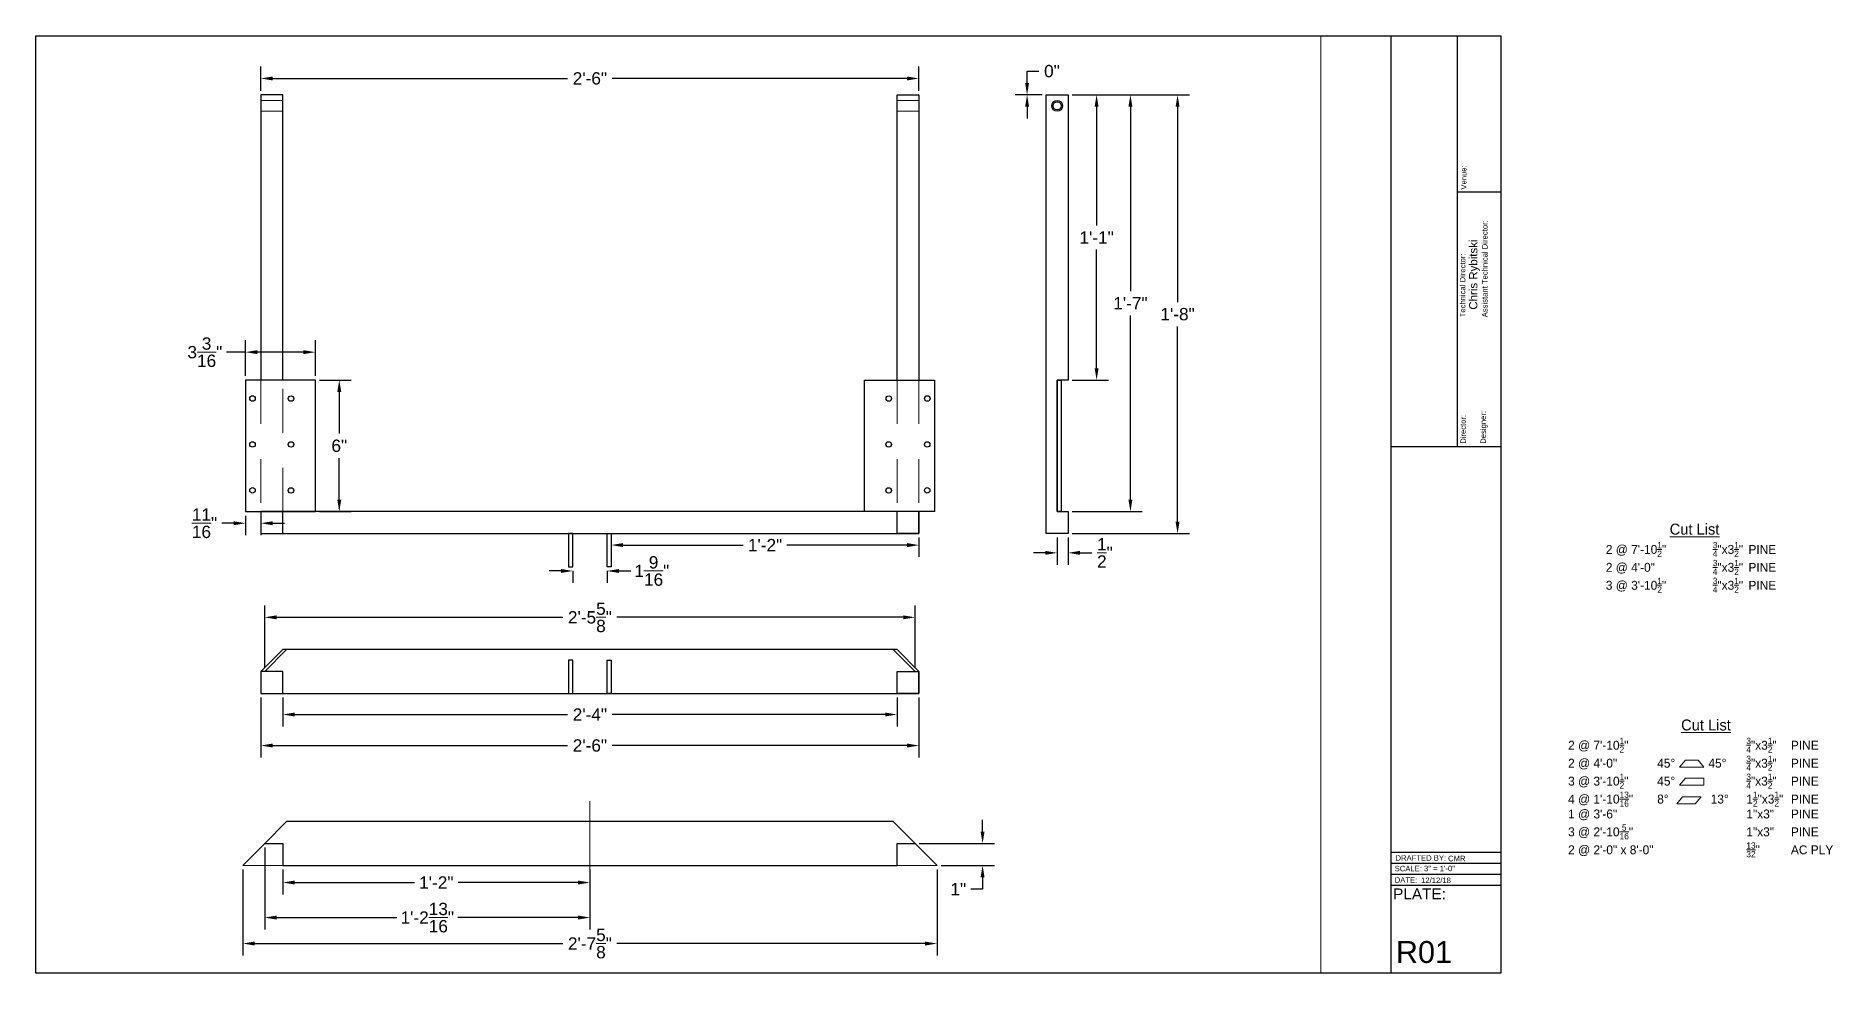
# Paper-space layout 'R02' of a CAD drawing. Header units: inches. Extents: x 0 to 20.5, y 0 to 10.7.
# The model-space entities are those that its viewports show. They can reach past a viewport. Long polylines and large blocks are cut down to what shows.
import ezdxf

# ---------------------------------------------------------------- set-up
doc = ezdxf.new("R2010")
doc.units = ezdxf.units.IN
doc.header["$MEASUREMENT"] = 0
doc.header["$PDMODE"] = 3
doc.linetypes.add('CENTER2', pattern=[1.125, 0.75, -0.125, 0.125, -0.125])
doc.linetypes.add('HIDDEN2', pattern=[0.1875, 0.125, -0.0625])
doc.layers.add('BORDER', color=7, linetype='Continuous')
doc.layers.add('OBJECT', color=7, linetype='Continuous')
for name, color, linetype, lineweight in [('CENTERLINE', 6, 'CENTER2', 13), ('DIM', 6, 'Continuous', 13), ('Dimensions', 154, 'Continuous', 9), ('HIDDEN', 1, 'HIDDEN2', 13)]:
    doc.layers.add(name, color=color, linetype=linetype, lineweight=lineweight)
doc.layers.add('VPORT', color=2, linetype='Continuous', plot=False)
doc.styles.add('DIM', font='arial.ttf')
doc.styles.add('LABELS', font='arial.ttf', dxfattribs={"height": 5})
doc.styles.add('Notes', font='dim.shx', dxfattribs={"height": 0.101562})
doc.styles.get("Standard").update_dxf_attribs({"font": 'arial.ttf'})
doc.styles.add('TitleAttribute', font='arial.ttf', dxfattribs={"height": 0.125})
doc.styles.add('TitleBlock', font='arial.ttf', dxfattribs={"height": 0.046875})
doc.dimstyles.new('SMD Dimensions', dxfattribs={"dimscale": 3, "dimtxt": 0.1875, "dimasz": 0.18, "dimexe": 0.18, "dimexo": 0.0625, "dimgap": 0.09, "dimtad": 0, "dimtih": 1, "dimtoh": 1, "dimdec": 4, "dimzin": 0, "dimdsep": 46, "dimlunit": 4, "dimtxsty": 'DIM', "dimcen": 0.09, "dimadec": 0, "dimazin": 0, "dimtfac": 1, "dimtdec": 4, "dimtofl": 0, "dimtmove": 0, "dimatfit": 3, "dimfxl": 1, "dimtolj": 1, "dimtzin": 0, "dimarcsym": 0})

# ---------------------------------------------------------------- blocks, each defined once
blk = doc.blocks.new('*U12')
for p, q in [((15.444, 0), (15.444, 10.686)), ((16.194, 10.686), (16.194, 6)), ((16.694, 8.905), (16.194, 8.905)), ((16.694, 6), (15.444, 6)), ((16.694, 1.375), (15.444, 1.375)), ((16.694, 1.25), (15.444, 1.25)), ((16.694, 1.125), (15.444, 1.125)), ((16.694, 1), (15.444, 1))]:
    blk.add_line(p, q)
at = {"layer": 'BORDER'}
blk.add_lwpolyline([(0, 10.686), (16.694, 10.686), (16.694, 0), (0, 0)], close=True, dxfattribs=at)
for s, p in [('Venue:', (16.302, 8.933)), ('Assistant Technical Director:', (16.542, 7.477)), ('Technical Director:', (16.289, 7.477)), ('Director:', (16.295, 6.035)), ('Designer:', (16.524, 6.035))]:
    blk.add_text(s, height=0.0625, rotation=90).set_placement(p)
at = {"style": 'TitleAttribute'}
for tag, p, height in [('VENUE', (16.538, 8.962), 0.125), ('TECH_DIRECTOR', (16.427, 7.564), 0.0938), ('ATD', (16.667, 7.564), 0.0938), ('DIRECTOR', (16.424, 6.079), 0.0938), ('DESIGNER', (16.661, 6.079), 0.0938)]:
    blk.add_attdef(tag, p, '', height=height, rotation=90, dxfattribs=at)
at = {"layer": 'BORDER', "style": 'TitleBlock'}
for s, height, p in [('DRAFTED BY:', 0.0625, (15.493, 1.281)), ('SCALE:', 0.0625, (15.484, 1.16)), ('DATE:', 0.0625, (15.484, 1.03)), ('PLATE:', 0.125, (15.466, 0.84))]:
    blk.add_text(s, height=height, dxfattribs=at).set_placement(p)
at = {"layer": 'BORDER'}
for tag, p, height, style in [('UNIT', (15.975, 6.177), 0.25, 'TitleAttribute'), ('SHOW_TITLE', (16.069, 1.699), 0.375, 'LABELS'), ('COMPANY', (16.537, 1.699), 0.125, 'TitleAttribute')]:
    blk.add_attdef(tag, p, '', height=height, rotation=90, dxfattribs=dict(at, style=style))
at = {"layer": 'BORDER', "style": 'TitleAttribute'}
for tag, p, height in [('DRAFTER', (16.092, 1.275), 0.0625), ('DATE', (15.785, 1.027), 0.0625), ('SCALE', (15.818, 1.161), 0.0625), ('XX', (15.498, 0.116), 0.25)]:
    blk.add_attdef(tag, p, '', height=height, dxfattribs=at)
blk = doc.blocks.new('*D32')
at = {"layer": 'Defpoints', "color": 0, "transparency": 16777216}
for p in [(95.714, 476.386), (95.714, 463.378), (97.012, 463.378)]:
    blk.add_point(p, dxfattribs=at)
at = {"layer": 'DIM', "color": 0, "lineweight": -2, "transparency": 16777216}
for p, q in [((95.901, 476.386), (97.552, 476.386)), ((97.012, 475.846), (97.012, 470.434)), ((97.012, 463.918), (97.012, 469.329)), ((95.901, 463.378), (97.552, 463.378))]:
    blk.add_line(p, q, dxfattribs=at)
at = {"layer": 'DIM', "color": 0, "transparency": 16777216}
for points in [[(96.922, 475.846), (97.102, 475.846), (97.012, 476.386)], [(96.922, 463.918), (97.102, 463.918), (97.012, 463.378)]]:
    blk.add_solid(points, dxfattribs=at)
at = {"layer": 'DIM', "color": 0, "transparency": 16777216, "insert": (97.012, 469.882), "char_height": 0.5625, "attachment_point": 5, "style": 'DIM'}
blk.add_mtext('\\A1;1\'-1"', dxfattribs=at)
blk = doc.blocks.new('*D33')
at = {"layer": 'Defpoints', "color": 0, "transparency": 16777216}
for p in [(95.714, 476.386), (95.714, 456.378), (100.702, 456.378)]:
    blk.add_point(p, dxfattribs=at)
at = {"layer": 'DIM', "color": 0, "lineweight": -2, "transparency": 16777216}
for p, q in [((95.901, 476.386), (101.242, 476.386)), ((100.702, 475.846), (100.702, 466.939)), ((100.702, 456.918), (100.702, 465.825)), ((95.901, 456.378), (101.242, 456.378))]:
    blk.add_line(p, q, dxfattribs=at)
at = {"layer": 'DIM', "color": 0, "transparency": 16777216}
for points in [[(100.612, 475.846), (100.792, 475.846), (100.702, 476.386)], [(100.612, 456.918), (100.792, 456.918), (100.702, 456.378)]]:
    blk.add_solid(points, dxfattribs=at)
at = {"layer": 'DIM', "color": 0, "transparency": 16777216, "insert": (100.702, 466.382), "char_height": 0.5625, "attachment_point": 5, "style": 'DIM'}
blk.add_mtext('\\A1;1\'-8"', dxfattribs=at)
blk = doc.blocks.new('*D34')
at = {"layer": 'Defpoints', "color": 0, "transparency": 16777216}
for p in [(95.714, 476.386), (95.714, 457.378), (98.554, 457.378)]:
    blk.add_point(p, dxfattribs=at)
at = {"layer": 'DIM', "color": 0, "lineweight": -2, "transparency": 16777216}
for p, q in [((95.901, 476.386), (99.094, 476.386)), ((98.554, 475.846), (98.554, 467.434)), ((98.554, 457.918), (98.554, 466.329)), ((95.901, 457.378), (99.094, 457.378))]:
    blk.add_line(p, q, dxfattribs=at)
at = {"layer": 'DIM', "color": 0, "transparency": 16777216}
for points in [[(98.464, 475.846), (98.644, 475.846), (98.554, 476.386)], [(98.464, 457.918), (98.644, 457.918), (98.554, 457.378)]]:
    blk.add_solid(points, dxfattribs=at)
at = {"layer": 'DIM', "color": 0, "transparency": 16777216, "insert": (98.554, 466.882), "char_height": 0.5625, "attachment_point": 5, "style": 'DIM'}
blk.add_mtext('\\A1;1\'-7"', dxfattribs=at)
blk = doc.blocks.new('*D35')
at = {"layer": 'Defpoints', "color": 0, "transparency": 16777216}
for p in [(95.214, 456.378), (95.714, 456.378), (95.714, 455.497)]:
    blk.add_point(p, dxfattribs=at)
at = {"layer": 'DIM', "color": 0, "lineweight": -2, "transparency": 16777216}
for p, q in [((94.674, 455.497), (94.134, 455.497)), ((95.214, 456.191), (95.214, 454.957)), ((95.714, 456.191), (95.714, 454.957)), ((96.254, 455.497), (96.794, 455.497))]:
    blk.add_line(p, q, dxfattribs=at)
at = {"layer": 'DIM', "color": 0, "transparency": 16777216}
for points in [[(94.674, 455.587), (94.674, 455.407), (95.214, 455.497)], [(96.254, 455.587), (96.254, 455.407), (95.714, 455.497)]]:
    blk.add_solid(points, dxfattribs=at)
at = {"layer": 'DIM', "color": 0, "transparency": 16777216, "insert": (97.39, 455.497), "char_height": 0.5625, "attachment_point": 5, "style": 'DIM'}
blk.add_mtext('\\A1;{\\H1x;\\S1/2;}"', dxfattribs=at)
blk = doc.blocks.new('*D36')
at = {"layer": 'Defpoints', "color": 0, "transparency": 16777216}
for p in [(58.914, 449.09), (88.914, 449.09), (88.914, 446.709)]:
    blk.add_point(p, dxfattribs=at)
at = {"layer": 'DIM', "color": 0, "lineweight": -2, "transparency": 16777216}
for p, q in [((58.914, 448.903), (58.914, 446.169)), ((88.914, 448.903), (88.914, 446.169)), ((59.454, 446.709), (72.892, 446.709)), ((88.374, 446.709), (74.936, 446.709))]:
    blk.add_line(p, q, dxfattribs=at)
at = {"layer": 'DIM', "color": 0, "transparency": 16777216}
for points in [[(59.454, 446.799), (59.454, 446.619), (58.914, 446.709)], [(88.374, 446.799), (88.374, 446.619), (88.914, 446.709)]]:
    blk.add_solid(points, dxfattribs=at)
at = {"layer": 'DIM', "color": 0, "transparency": 16777216, "insert": (73.914, 446.709), "char_height": 0.5625, "attachment_point": 5, "style": 'DIM'}
blk.add_mtext('\\A1;2\'-6"', dxfattribs=at)
blk = doc.blocks.new('*D37')
at = {"layer": 'Defpoints', "color": 0, "transparency": 16777216}
for p in [(88.737, 452.557), (59.091, 450.09), (88.737, 450.09)]:
    blk.add_point(p, dxfattribs=at)
at = {"layer": 'DIM', "color": 0, "lineweight": -2, "transparency": 16777216}
for p, q in [((59.091, 450.278), (59.091, 453.097)), ((88.737, 450.278), (88.737, 453.097)), ((59.631, 452.557), (72.686, 452.557)), ((88.197, 452.557), (75.142, 452.557))]:
    blk.add_line(p, q, dxfattribs=at)
at = {"layer": 'DIM', "color": 0, "transparency": 16777216}
for points in [[(59.631, 452.647), (59.631, 452.467), (59.091, 452.557)], [(88.197, 452.647), (88.197, 452.467), (88.737, 452.557)]]:
    blk.add_solid(points, dxfattribs=at)
at = {"layer": 'DIM', "color": 0, "transparency": 16777216, "insert": (73.914, 452.557), "char_height": 0.5625, "attachment_point": 5, "style": 'DIM'}
blk.add_mtext('\\A1;2\'-5{\\H1x;\\S5/8;}"', dxfattribs=at)
blk = doc.blocks.new('*D38')
at = {"layer": 'Defpoints', "color": 0, "transparency": 16777216}
for p in [(59.914, 449.09), (87.914, 449.09), (87.914, 448.124)]:
    blk.add_point(p, dxfattribs=at)
at = {"layer": 'DIM', "color": 0, "lineweight": -2, "transparency": 16777216}
for p, q in [((59.914, 448.903), (59.914, 447.584)), ((60.454, 448.124), (72.892, 448.124)), ((87.374, 448.124), (74.936, 448.124)), ((87.914, 448.903), (87.914, 447.584))]:
    blk.add_line(p, q, dxfattribs=at)
at = {"layer": 'DIM', "color": 0, "transparency": 16777216}
for points in [[(60.454, 448.214), (60.454, 448.034), (59.914, 448.124)], [(87.374, 448.214), (87.374, 448.034), (87.914, 448.124)]]:
    blk.add_solid(points, dxfattribs=at)
at = {"layer": 'DIM', "color": 0, "transparency": 16777216, "insert": (73.914, 448.124), "char_height": 0.5625, "attachment_point": 5, "style": 'DIM'}
blk.add_mtext('\\A1;2\'-4"', dxfattribs=at)
blk = doc.blocks.new('*D39')
at = {"layer": 'Defpoints', "color": 0, "transparency": 16777216}
for p in [(58.091, 441.24), (89.737, 441.24), (89.737, 437.679)]:
    blk.add_point(p, dxfattribs=at)
at = {"layer": 'DIM', "color": 0, "lineweight": -2, "transparency": 16777216}
for p, q in [((58.091, 441.052), (58.091, 437.139)), ((89.737, 441.052), (89.737, 437.139)), ((58.631, 437.679), (72.686, 437.679)), ((89.197, 437.679), (75.142, 437.679))]:
    blk.add_line(p, q, dxfattribs=at)
at = {"layer": 'DIM', "color": 0, "transparency": 16777216}
for points in [[(58.631, 437.769), (58.631, 437.589), (58.091, 437.679)], [(89.197, 437.769), (89.197, 437.589), (89.737, 437.679)]]:
    blk.add_solid(points, dxfattribs=at)
at = {"layer": 'DIM', "color": 0, "transparency": 16777216, "insert": (73.914, 437.679), "char_height": 0.5625, "attachment_point": 5, "style": 'DIM'}
blk.add_mtext('\\A1;2\'-7{\\H1x;\\S5/8;}"', dxfattribs=at)
blk = doc.blocks.new('*D40')
at = {"layer": 'Defpoints', "color": 0, "transparency": 16777216}
for p in [(59.091, 442.24), (73.914, 440.51), (73.914, 438.864)]:
    blk.add_point(p, dxfattribs=at)
at = {"layer": 'DIM', "color": 0, "lineweight": -2, "transparency": 16777216}
for p, q in [((59.091, 442.052), (59.091, 438.324)), ((73.914, 440.323), (73.914, 438.324)), ((59.631, 438.864), (65.116, 438.864)), ((73.374, 438.864), (67.889, 438.864))]:
    blk.add_line(p, q, dxfattribs=at)
at = {"layer": 'DIM', "color": 0, "transparency": 16777216}
for points in [[(59.631, 438.954), (59.631, 438.774), (59.091, 438.864)], [(73.374, 438.954), (73.374, 438.774), (73.914, 438.864)]]:
    blk.add_solid(points, dxfattribs=at)
at = {"layer": 'DIM', "color": 0, "transparency": 16777216, "insert": (66.502, 438.864), "char_height": 0.5625, "attachment_point": 5, "style": 'DIM'}
blk.add_mtext('\\A1;1\'-2{\\H1x;\\S13/16;}"', dxfattribs=at)
blk = doc.blocks.new('*D41')
at = {"layer": 'Defpoints', "color": 0, "transparency": 16777216}
for p in [(59.914, 441.24), (73.914, 441.24), (73.914, 440.462)]:
    blk.add_point(p, dxfattribs=at)
at = {"layer": 'DIM', "color": 0, "lineweight": -2, "transparency": 16777216}
for p, q in [((59.914, 441.052), (59.914, 439.922)), ((73.914, 441.052), (73.914, 439.922)), ((60.454, 440.462), (65.923, 440.462)), ((73.374, 440.462), (67.905, 440.462))]:
    blk.add_line(p, q, dxfattribs=at)
at = {"layer": 'DIM', "color": 0, "transparency": 16777216}
for points in [[(60.454, 440.552), (60.454, 440.372), (59.914, 440.462)], [(73.374, 440.552), (73.374, 440.372), (73.914, 440.462)]]:
    blk.add_solid(points, dxfattribs=at)
at = {"layer": 'DIM', "color": 0, "transparency": 16777216, "insert": (66.914, 440.462), "char_height": 0.5625, "attachment_point": 5, "style": 'DIM'}
blk.add_mtext('\\A1;1\'-2"', dxfattribs=at)
blk = doc.blocks.new('*D42')
at = {"layer": 'Defpoints', "color": 0, "transparency": 16777216}
for p in [(88.737, 442.24), (89.737, 441.24), (91.814, 441.24)]:
    blk.add_point(p, dxfattribs=at)
at = {"layer": 'DIM', "color": 0, "lineweight": -2, "transparency": 16777216}
for p, q in [((91.814, 442.78), (91.814, 443.32)), ((88.925, 442.24), (92.354, 442.24)), ((89.925, 441.24), (92.354, 441.24)), ((91.814, 440.16), (91.274, 440.16)), ((91.814, 440.7), (91.814, 440.16))]:
    blk.add_line(p, q, dxfattribs=at)
at = {"layer": 'DIM', "color": 0, "transparency": 16777216}
for points in [[(91.724, 442.78), (91.904, 442.78), (91.814, 442.24)], [(91.724, 440.7), (91.904, 440.7), (91.814, 441.24)]]:
    blk.add_solid(points, dxfattribs=at)
at = {"layer": 'DIM', "color": 0, "transparency": 16777216, "insert": (90.707, 440.16), "char_height": 0.5625, "attachment_point": 5, "style": 'DIM'}
blk.add_mtext('\\A1;1"', dxfattribs=at)
blk = doc.blocks.new('*D44')
at = {"layer": 'Defpoints', "color": 0, "transparency": 16777216}
for p in [(74.884, 456.378), (88.914, 456.378), (88.914, 455.851)]:
    blk.add_point(p, dxfattribs=at)
at = {"layer": 'DIM', "color": 0, "lineweight": -2, "transparency": 16777216}
for p, q in [((74.884, 456.191), (74.884, 455.311)), ((75.424, 455.851), (80.908, 455.851)), ((88.374, 455.851), (82.89, 455.851)), ((88.914, 456.191), (88.914, 455.311))]:
    blk.add_line(p, q, dxfattribs=at)
at = {"layer": 'DIM', "color": 0, "transparency": 16777216}
for points in [[(75.424, 455.941), (75.424, 455.761), (74.884, 455.851)], [(88.374, 455.941), (88.374, 455.761), (88.914, 455.851)]]:
    blk.add_solid(points, dxfattribs=at)
at = {"layer": 'DIM', "color": 0, "transparency": 16777216, "insert": (81.899, 455.851), "char_height": 0.5625, "attachment_point": 5, "style": 'DIM'}
blk.add_mtext('\\A1;1\'-2"', dxfattribs=at)
blk = doc.blocks.new('*D45')
at = {"layer": 'Defpoints', "color": 0, "transparency": 16777216}
for p in [(73.133, 454.861), (74.696, 454.861), (74.696, 454.671)]:
    blk.add_point(p, dxfattribs=at)
at = {"layer": 'DIM', "color": 0, "lineweight": -2, "transparency": 16777216}
for p, q in [((72.593, 454.671), (72.053, 454.671)), ((73.133, 454.674), (73.133, 454.131)), ((74.696, 454.674), (74.696, 454.131)), ((75.236, 454.671), (75.776, 454.671))]:
    blk.add_line(p, q, dxfattribs=at)
at = {"layer": 'DIM', "color": 0, "transparency": 16777216}
for points in [[(72.593, 454.761), (72.593, 454.581), (73.133, 454.671)], [(75.236, 454.761), (75.236, 454.581), (74.696, 454.671)]]:
    blk.add_solid(points, dxfattribs=at)
at = {"layer": 'DIM', "color": 0, "transparency": 16777216, "insert": (76.738, 454.671), "char_height": 0.5625, "attachment_point": 5, "style": 'DIM'}
blk.add_mtext('\\A1;1{\\H1x;\\S9/16;}"', dxfattribs=at)
blk = doc.blocks.new('*D46')
at = {"layer": 'Defpoints', "color": 0, "transparency": 16777216}
for p in [(88.914, 477.134), (58.914, 476.386), (88.914, 476.386)]:
    blk.add_point(p, dxfattribs=at)
at = {"layer": 'DIM', "color": 0, "lineweight": -2, "transparency": 16777216}
for p, q in [((58.914, 476.573), (58.914, 477.674)), ((88.914, 476.573), (88.914, 477.674)), ((59.454, 477.134), (72.892, 477.134)), ((88.374, 477.134), (74.936, 477.134))]:
    blk.add_line(p, q, dxfattribs=at)
at = {"layer": 'DIM', "color": 0, "transparency": 16777216}
for points in [[(59.454, 477.224), (59.454, 477.044), (58.914, 477.134)], [(88.374, 477.224), (88.374, 477.044), (88.914, 477.134)]]:
    blk.add_solid(points, dxfattribs=at)
at = {"layer": 'DIM', "color": 0, "transparency": 16777216, "insert": (73.914, 477.134), "char_height": 0.5625, "attachment_point": 5, "style": 'DIM'}
blk.add_mtext('\\A1;2\'-6"', dxfattribs=at)
blk = doc.blocks.new('*D47')
at = {"layer": 'Defpoints', "color": 0, "transparency": 16777216}
for p in [(93.843, 476.386), (94.714, 476.386), (94.714, 476.386)]:
    blk.add_point(p, dxfattribs=at)
at = {"layer": 'DIM', "color": 0, "lineweight": -2, "transparency": 16777216}
for p, q in [((93.843, 476.926), (93.843, 477.466)), ((93.843, 477.466), (94.383, 477.466)), ((94.526, 476.386), (93.303, 476.386)), ((94.526, 476.386), (93.303, 476.386)), ((93.843, 475.846), (93.843, 475.306))]:
    blk.add_line(p, q, dxfattribs=at)
at = {"layer": 'DIM', "color": 0, "transparency": 16777216}
for points in [[(93.753, 476.926), (93.933, 476.926), (93.843, 476.386)], [(93.753, 475.846), (93.933, 475.846), (93.843, 476.386)]]:
    blk.add_solid(points, dxfattribs=at)
at = {"layer": 'DIM', "color": 0, "transparency": 16777216, "insert": (94.976, 477.466), "char_height": 0.5625, "attachment_point": 5, "style": 'DIM'}
blk.add_mtext('\\A1;0"', dxfattribs=at)
blk = doc.blocks.new('*D48')
at = {"layer": 'Defpoints', "color": 0, "transparency": 16777216}
for p in [(58.212, 457.378), (58.914, 457.378), (58.914, 456.848)]:
    blk.add_point(p, dxfattribs=at)
at = {"layer": 'DIM', "color": 0, "lineweight": -2, "transparency": 16777216}
for p, q in [((58.212, 457.191), (58.212, 456.308)), ((58.914, 457.191), (58.914, 456.308)), ((57.672, 456.848), (57.132, 456.848)), ((59.454, 456.848), (59.994, 456.848))]:
    blk.add_line(p, q, dxfattribs=at)
at = {"layer": 'DIM', "color": 0, "transparency": 16777216}
for points in [[(57.672, 456.938), (57.672, 456.758), (58.212, 456.848)], [(59.454, 456.938), (59.454, 456.758), (58.914, 456.848)]]:
    blk.add_solid(points, dxfattribs=at)
at = {"layer": 'DIM', "color": 0, "transparency": 16777216, "insert": (56.346, 456.848), "char_height": 0.5625, "attachment_point": 5, "style": 'DIM'}
blk.add_mtext('\\A1;{\\H1x;\\S11/16;}"', dxfattribs=at)
blk = doc.blocks.new('*D49')
at = {"layer": 'Defpoints', "color": 0, "transparency": 16777216}
for p in [(61.399, 463.378), (61.399, 457.378), (62.49, 457.378)]:
    blk.add_point(p, dxfattribs=at)
at = {"layer": 'DIM', "color": 0, "lineweight": -2, "transparency": 16777216}
for p, q in [((61.587, 463.378), (63.03, 463.378)), ((62.49, 462.838), (62.49, 460.935)), ((62.49, 457.918), (62.49, 459.821)), ((61.587, 457.378), (63.03, 457.378))]:
    blk.add_line(p, q, dxfattribs=at)
at = {"layer": 'DIM', "color": 0, "transparency": 16777216}
for points in [[(62.4, 462.838), (62.58, 462.838), (62.49, 463.378)], [(62.4, 457.918), (62.58, 457.918), (62.49, 457.378)]]:
    blk.add_solid(points, dxfattribs=at)
at = {"layer": 'DIM', "color": 0, "transparency": 16777216, "insert": (62.49, 460.378), "char_height": 0.5625, "attachment_point": 5, "style": 'DIM'}
blk.add_mtext('\\A1;6"', dxfattribs=at)
blk = doc.blocks.new('*D50')
at = {"layer": 'Defpoints', "color": 0, "transparency": 16777216}
for p in [(61.399, 464.652), (58.212, 463.378), (61.399, 463.378)]:
    blk.add_point(p, dxfattribs=at)
at = {"layer": 'DIM', "color": 0, "lineweight": -2, "transparency": 16777216}
for p, q in [((58.212, 464.652), (57.351, 464.652)), ((58.212, 463.566), (58.212, 465.192)), ((60.859, 464.652), (58.752, 464.652)), ((61.399, 463.566), (61.399, 465.192))]:
    blk.add_line(p, q, dxfattribs=at)
at = {"layer": 'DIM', "color": 0, "transparency": 16777216}
for points in [[(58.752, 464.742), (58.752, 464.562), (58.212, 464.652)], [(60.859, 464.742), (60.859, 464.562), (61.399, 464.652)]]:
    blk.add_solid(points, dxfattribs=at)
at = {"layer": 'DIM', "color": 0, "transparency": 16777216, "insert": (56.363, 464.652), "char_height": 0.5625, "attachment_point": 5, "style": 'DIM'}
blk.add_mtext('\\A1;3{\\H1x;\\S3/16;}"', dxfattribs=at)

msp = doc.modelspace()

# ---------------------------------------------------------------- linework, layer by layer
at = {"layer": 'CENTERLINE'}
for p, q in [((73.91395, 440.51049), (73.91395, 444.16592)), ((59.09072, 442.23968), (58.09072, 441.23968)), ((88.73717, 442.23968), (89.73717, 441.23968)), ((58.09072, 441.23968), (59.91395, 441.23968)), ((89.73717, 441.23968), (87.91395, 441.23968))]:
    msp.add_line(p, q, dxfattribs=at)
at = {"layer": 'HIDDEN'}
for p, q in [((58.91395, 463.37803), (58.91395, 457.37803)), ((59.91395, 457.37803), (59.91395, 463.37803)), ((87.91395, 463.37803), (87.91395, 457.37803)), ((88.91395, 463.37803), (88.91395, 457.37803))]:
    msp.add_line(p, q, dxfattribs=at)
for points in [[(58.91395, 476.13554), (59.91395, 476.13554), (59.91395, 475.63554), (58.91395, 475.63554)], [(87.91395, 476.13554), (88.91395, 476.13554), (88.91395, 475.63554), (87.91395, 475.63554)]]:
    msp.add_lwpolyline(points, close=True, dxfattribs=at)
at = {"layer": 'OBJECT'}
for p, q in [((58.91395, 450.09013), (59.91395, 451.09013)), ((59.09072, 450.09013), (60.09072, 451.09013)), ((88.73717, 450.09013), (87.73717, 451.09013)), ((88.91395, 450.09013), (87.91395, 451.09013))]:
    msp.add_line(p, q, dxfattribs=at)
for points in [[(59.91395, 463.37803), (59.91395, 476.38554), (58.91395, 476.38554), (58.91395, 463.37803)], [(87.91395, 463.37803), (87.91395, 476.38554), (88.91395, 476.38554), (88.91395, 463.37803)], [(58.91395, 457.37803), (58.91395, 456.37803), (59.91395, 456.37803), (59.91395, 457.37803)], [(88.91395, 457.37803), (88.91395, 456.37803), (87.91395, 456.37803), (87.91395, 457.37803)], [(87.91395, 451.09013), (59.91395, 451.09013)], [(58.91395, 450.09013), (58.91395, 449.09013), (88.91395, 449.09013), (88.91395, 450.09013)]]:
    msp.add_lwpolyline(points, dxfattribs=at)
for points in [[(95.21376, 463.37803), (95.21376, 457.37803), (95.71376, 457.37803), (95.71376, 456.37803), (94.71376, 456.37803), (94.71376, 476.38554), (95.71376, 476.38554), (95.71376, 463.37803)], [(61.39935, 463.37803), (58.21185, 463.37803), (58.21185, 457.37803), (61.39935, 457.37803)], [(86.42855, 463.37803), (89.61605, 463.37803), (89.61605, 457.37803), (86.42855, 457.37803)], [(95.21376, 463.37803), (95.40126, 463.37803), (95.40126, 457.37803), (95.21376, 457.37803)], [(58.91395, 456.37803), (88.91395, 456.37803), (88.91395, 457.37803), (58.91395, 457.37803)], [(72.94516, 454.86134), (73.13266, 454.86134), (73.13266, 456.37803), (72.94516, 456.37803)], [(74.88389, 454.86134), (74.69639, 454.86134), (74.69639, 456.37803), (74.88389, 456.37803)], [(72.94516, 449.09013), (73.13266, 449.09013), (73.13266, 450.60681), (72.94516, 450.60681)], [(74.88389, 449.09013), (74.69639, 449.09013), (74.69639, 450.60681), (74.88389, 450.60681)], [(58.91395, 449.09013), (59.91395, 449.09013), (59.91395, 450.09013), (58.91395, 450.09013)], [(88.91395, 449.09013), (87.91395, 449.09013), (87.91395, 450.09013), (88.91395, 450.09013)], [(59.09072, 442.23968), (59.91395, 442.23968), (59.91395, 441.23968), (87.91395, 441.23968), (87.91395, 442.23968), (88.73717, 442.23968), (87.73717, 443.23968), (60.09072, 443.23968)]]:
    msp.add_lwpolyline(points, close=True, dxfattribs=at)
for centre, radius in [((95.21376, 475.88554), 0.25), ((95.21376, 475.88554), 0.1875), ((58.53403, 462.53795), 0.125), ((60.29045, 462.53544), 0.125), ((87.53745, 462.53544), 0.125), ((89.29386, 462.53795), 0.125), ((58.5353, 460.44385), 0.125), ((60.29172, 460.44134), 0.125), ((87.53618, 460.44134), 0.125), ((89.29259, 460.44385), 0.125), ((58.5353, 458.34721), 0.125), ((60.29172, 458.3447), 0.125), ((87.53618, 458.3447), 0.125), ((89.29259, 458.34721), 0.125)]:
    msp.add_circle(centre, radius, dxfattribs=at)

# ---------------------------------------------------------------- dimensions: what is measured, and where the dimension line sits
at = {"layer": 'DIM'}
for base, p1, p2, picture, middle in [((88.91395, 477.1341), (58.91395, 476.38554), (88.91395, 476.38554), '*D46', (73.91395, 477.1341)), ((88.91395, 455.85069), (74.88389, 456.37803), (88.91395, 456.37803), '*D44', (81.89892, 455.85069)), ((95.71376, 455.49699), (95.21376, 456.37803), (95.71376, 456.37803), '*D35', (97.3899, 455.49699)), ((74.69639, 454.6714), (73.13266, 454.86134), (74.69639, 454.86134), '*D45', (76.7382, 454.6714)), ((88.737171, 452.556846), (59.090725, 450.090128), (88.737171, 450.090128), '*D37', (73.913948, 452.556846)), ((87.91395, 448.12416), (59.91395, 449.09013), (87.91395, 449.09013), '*D38', (73.91395, 448.12416)), ((73.91395, 438.86428), (59.09072, 442.23968), (73.91395, 440.51049), '*D40', (66.50234, 438.86428)), ((89.737171, 437.678565), (58.090725, 441.23968), (89.737171, 441.23968), '*D39', (73.913948, 437.678565)), ((73.91395, 440.46241), (59.91395, 441.23968), (73.91395, 441.23968), '*D41', (66.91395, 440.46241))]:
    dim = msp.add_linear_dim(base=base, p1=p1, p2=p2, dimstyle='SMD Dimensions', dxfattribs=at)
    dim.commit()
    dim.dimension.update_dxf_attribs({"geometry": picture, "text_midpoint": middle})
for base, p1, p2, picture, middle in [((93.8428366502, 476.3855429594), (94.7137580555, 476.3855429594), (94.7137580555, 476.3855429594), '*D47', (94.9761014865, 477.4655429594)), ((97.01205, 463.37803), (95.71376, 476.38554), (95.71376, 463.37803), '*D32', (97.01205, 469.88178)), ((100.70183, 456.37803), (95.71376, 476.38554), (95.71376, 456.37803), '*D33', (100.70183, 466.38178)), ((98.55367, 457.37803), (95.71376, 476.38554), (95.71376, 457.37803), '*D34', (98.55367, 466.88178)), ((62.48974, 457.37803), (61.39935, 463.37803), (61.39935, 457.37803), '*D49', (62.48974, 460.37803)), ((91.81354, 441.23968), (88.73717, 442.23968), (89.73717, 441.23968), '*D42', (90.70675, 440.15968))]:
    dim = msp.add_linear_dim(base=base, p1=p1, p2=p2, angle=90, dimstyle='SMD Dimensions', dxfattribs=at)
    dim.commit()
    dim.dimension.update_dxf_attribs({"geometry": picture, "text_midpoint": middle})
for base, p1, p2, picture, middle in [((61.39935, 464.65247), (58.21185, 463.37803), (61.39935, 463.37803), '*D50', (56.36326, 464.65247)), ((58.91395, 456.84781), (58.21185, 457.37803), (58.91395, 457.37803), '*D48', (56.34578, 456.84781)), ((88.91395, 446.70948), (58.91395, 449.09013), (88.91395, 449.09013), '*D36', (73.91395, 446.70948))]:
    dim = msp.add_linear_dim(base=base, p1=p1, p2=p2, dimstyle='SMD Dimensions', dxfattribs=at)
    dim.commit()
    dim.dimension.update_dxf_attribs({"geometry": picture, "text_midpoint": middle, "dimtype": 160})

psp = doc.layouts.new('R02')

# ---------------------------------------------------------------- linework, layer by layer
at = {"layer": 'Dimensions'}
for points in [[(19.014, 2.352), (18.736, 2.352), (18.803, 2.432), (18.947, 2.432)], [(19.014, 2.148), (18.736, 2.148), (18.803, 2.228), (19.014, 2.228)], [(18.914, 1.936), (18.704, 1.936), (18.771, 2.016), (18.981, 2.016)]]:
    psp.add_lwpolyline(points, close=True, dxfattribs=at)

# ---------------------------------------------------------------- block references
at = {"layer": 'OBJECT'}
ref = psp.add_blockref('*U12', (0.006, 0.006), dxfattribs=at)
ref.add_attrib('XX', 'R01', (15.503, 0.121), dxfattribs={"layer": 'BORDER', "height": 0.25, "style": 'TitleAttribute'})
ref.add_attrib('DRAFTER', 'CMR', (16.098, 1.281), dxfattribs={"layer": 'BORDER', "height": 0.0625, "style": 'TitleAttribute'})
ref.add_attrib('DATE', '12/12/18', (15.791, 1.032), dxfattribs={"layer": 'BORDER', "height": 0.0625, "style": 'TitleAttribute'})
ref.add_attrib('SCALE', '3" = 1\'-0"', (15.824, 1.167), dxfattribs={"layer": 'BORDER', "height": 0.0625, "style": 'TitleAttribute'})
ref.add_attrib('TECH_DIRECTOR', 'Chris Rybitski', (16.432, 7.57), dxfattribs={"layer": '0', "height": 0.09375, "rotation": 90, "style": 'TitleAttribute'})

# ---------------------------------------------------------------- texts
at = {"layer": 'Dimensions', "char_height": 0.101562, "attachment_point": 1, "style": 'Notes'}
for s, width, insert in [('\\A1;\\pi0.72754,t1.94629,2.35254;{\\fCentury Gothic|b0|i0|c0|p34;\\H1.2308x;\\LCut List \\P\\pi0,t1.21875,1.625;\\H0.81248x;\\l2 @ 7\'-10\\H0.7x;\\S1/2;\\H1.4286x;"^I\\H0.7x;\\S3/4;\\H1.4286x;"x3\\H0.7x;\\S1/2;\\H1.4286x;"^IPINE\\P2 @ 4\'-0"^I\\H0.7x;\\S3/4;\\H1.4286x;"x3\\H0.7x;\\S1/2;\\H1.4286x;"^IPINE\\H0.99996x;\\P3 @ 3\'-10\\H0.7x;\\S1/2;\\H1.4286x;"^I\\H0.7x;\\S3/4;\\H1.4286x;"x3\\H0.7x;\\S1/2;\\H1.4286x;"^IPINE}', 2.03726, (17.896, 5.13)), ('\\A1;\\pi1.28772,t2.30334,2.91272,3.31897,3.82678;{\\fCentury Gothic|b0|i0|c0|p34;\\H1.2308x;\\LCut List\\P\\pi0,t1.01563,1.625,2.03125,2.53906;\\H0.81248x;\\l2 @ 7\'-10\\H0.7x;\\S1/2;\\H1.4286x;"^I^I^I\\H0.7x;\\S3/4;\\H1.4286x;"x3\\H0.7x;\\S1/2;\\H1.4286x;" ^IPINE\\P\\pt1.01563,1.52344,2.03125,2.53906;2 @ 4\'-0"^I45°^I  45°^I\\H0.7x;\\S3/4;\\H1.4286x;"x3\\H0.7x;\\S1/2;\\H1.4286x;" ^IPINE\\H0.99996x;\\P\\pt1.01563,1.625,2.03125,2.53906;3 @ 3\'-10\\H0.7x;\\S1/2;\\H1.4286x;"^I45°^I  ^I\\H0.7x;\\S3/4;\\H1.4286x;"x3\\H0.7x;\\S1/2;\\H1.4286x;" ^IPINE\\P4 @ 1\'-10\\H0.7x;\\S13/16;\\H1.4286x;"^I8°^I13°^I1\\H0.7x;\\S1/2;\\H1.4286x;"x3\\H0.7x;\\S1/2;\\H1.4286x;" ^IPINE\\P1 @ 3\'-6"^I^I^I1"x3" ^IPINE\\P3 @ 2\'-10\\H0.7x;\\S5/16;\\H1.4286x;"^I^I^I1"x3" ^IPINE\\P2 @ 2\'-0" x 8\'-0"^I^I^I\\H0.7x;\\S13/32;\\H1.4286x;" ^IAC PLY}', 3.15762, (17.466, 2.897))]:
    psp.add_mtext_dynamic_manual_height_columns(s, width=width, gutter_width=0.508, heights=[0], dxfattribs=dict(at, insert=insert))

# ---------------------------------------------------------------- viewports
at = {"layer": 'VPORT'}
psp.add_viewport(center=(7.328, 5.349), size=(14.644, 10.6858), view_center_point=(77.95246, 457.7049), view_height=42.7432028, dxfattribs=at)

doc.saveas('drawing.dxf')
